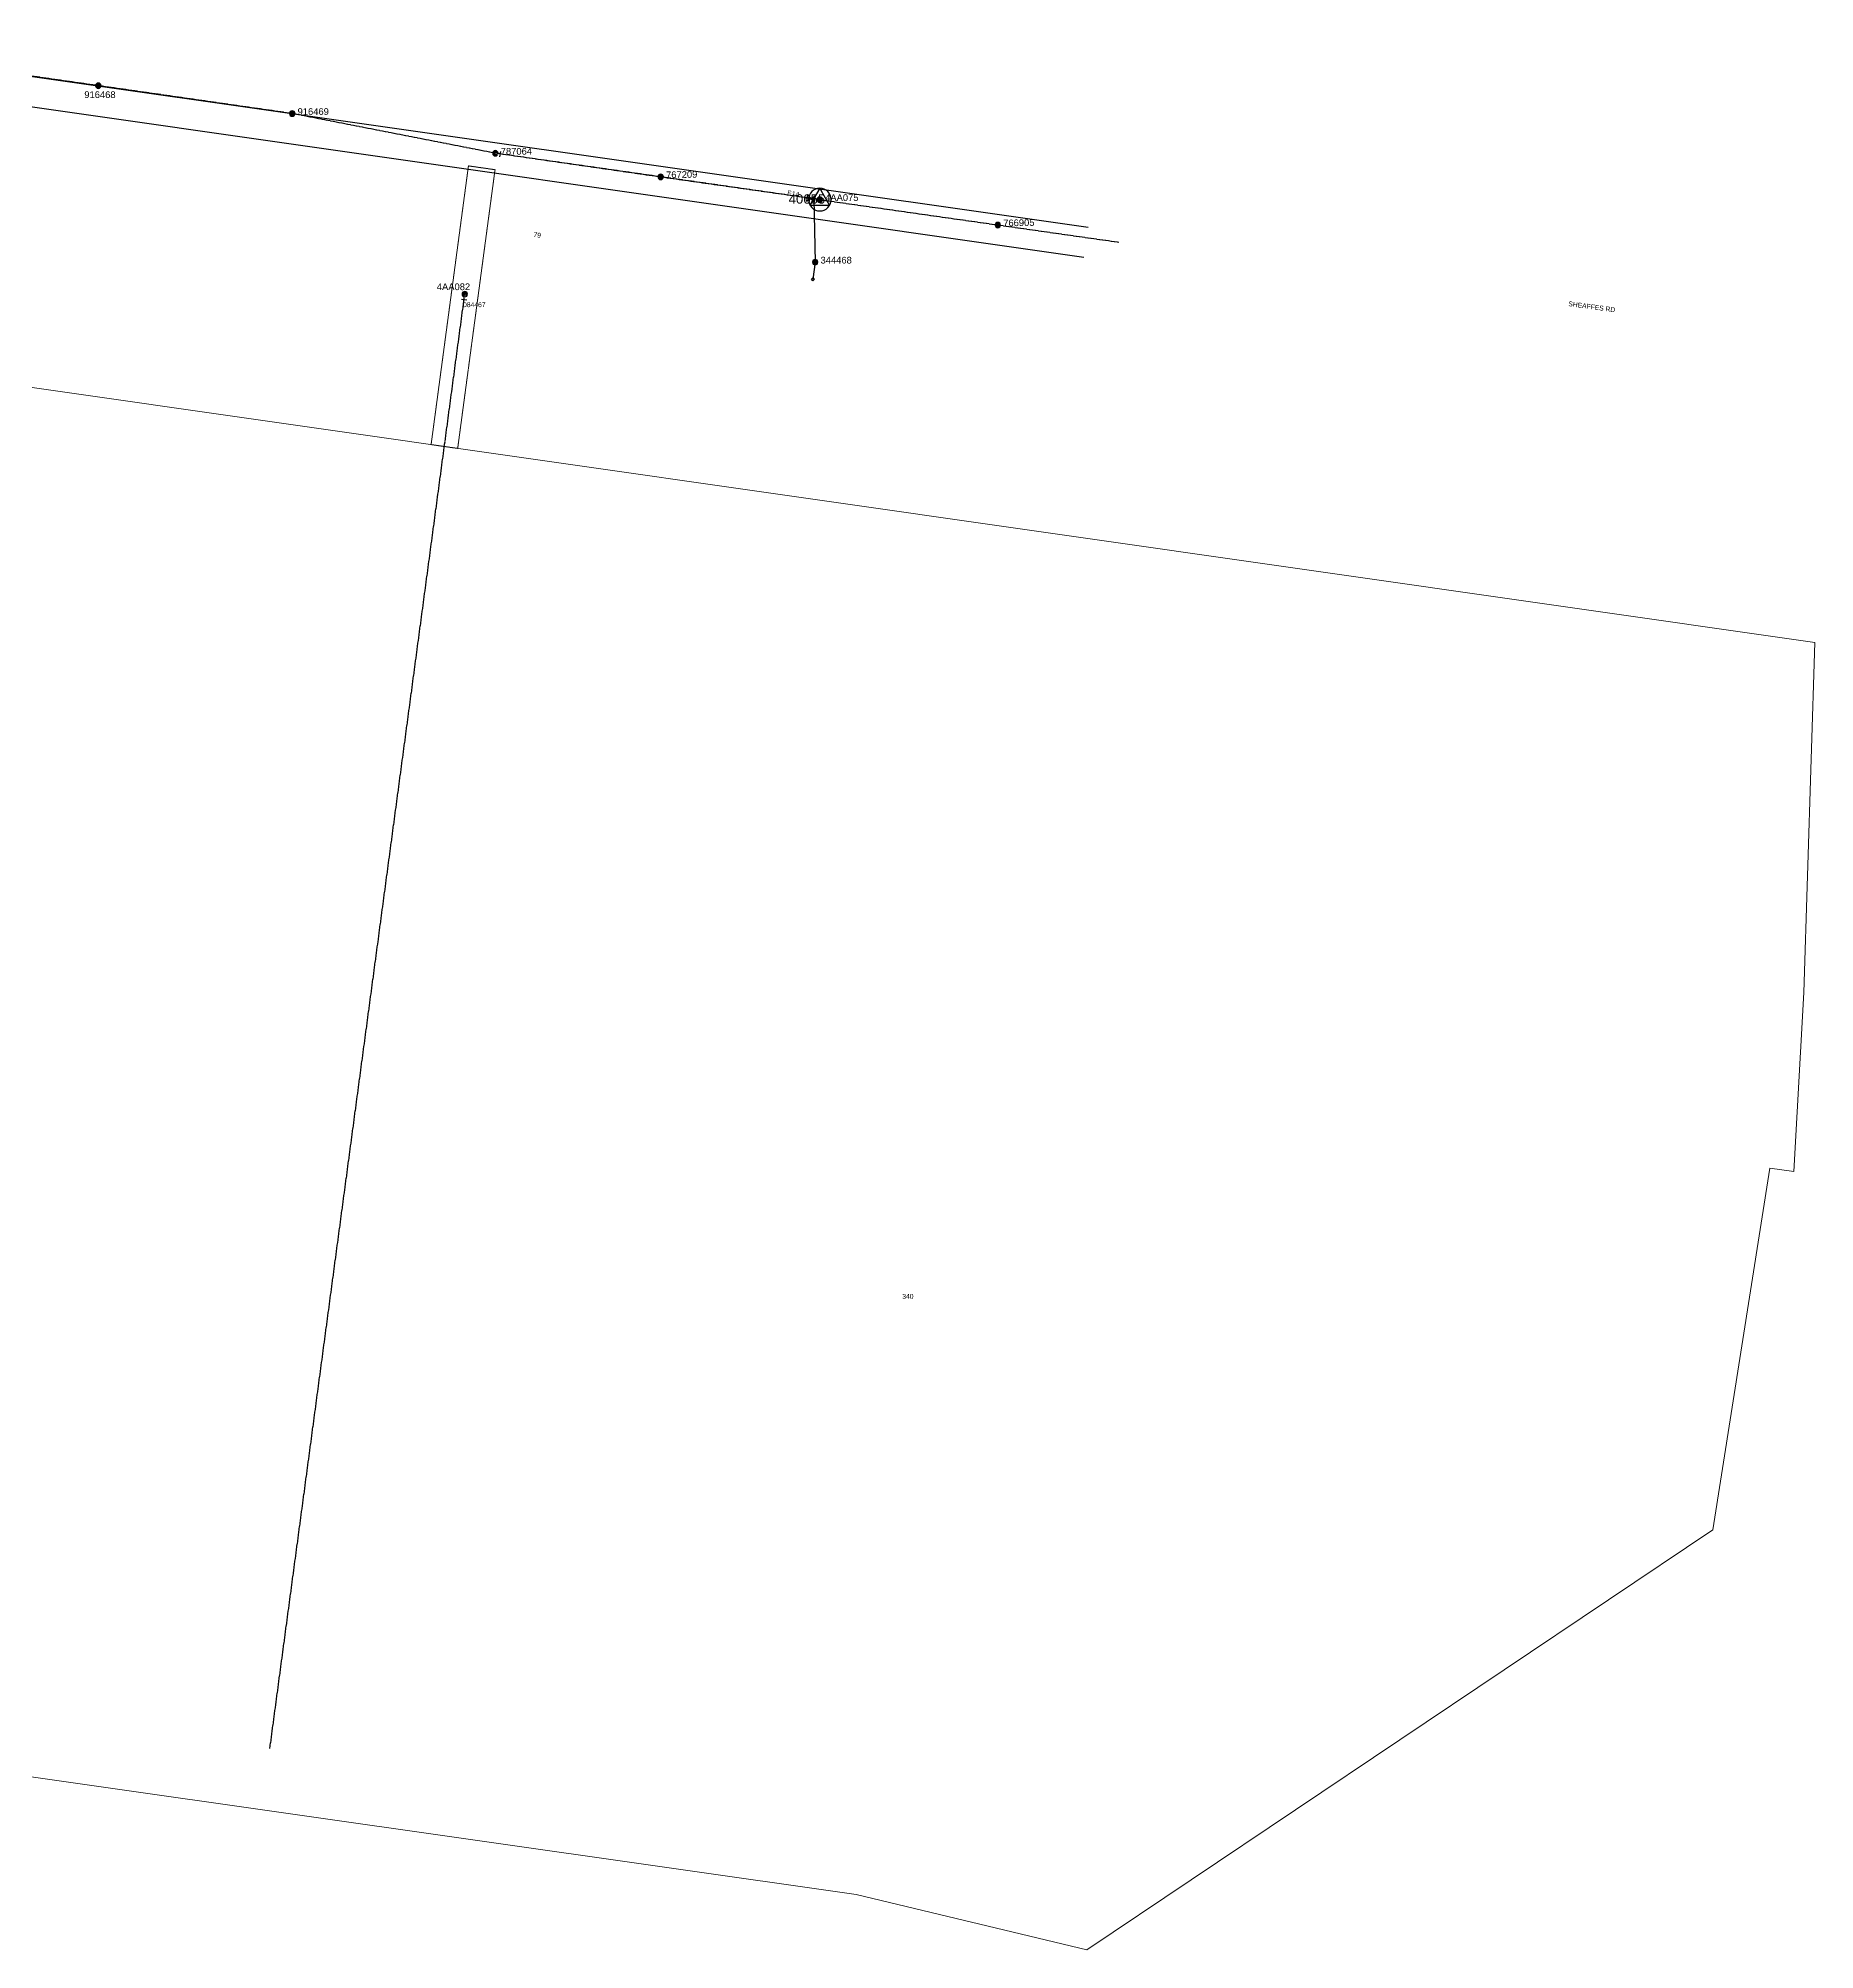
# Model space of a CAD drawing. Header units: metres. Extents: x 294464 to 297376, y 6182000 to 6185311.
# Drawn here: x 296109 to 296771, y 6182615 to 6183327 of the extents above; entities that cross this region are included whole.
import ezdxf
from ezdxf.enums import TextEntityAlignment as Align

# ---------------------------------------------------------------- set-up
doc = ezdxf.new("R2010")
doc.units = ezdxf.units.M
for name, pattern in [('Cable Exist OH', [1, 1, 0]), ('HIDDEN', [0.375, 0.25, -0.125]), ('HIDDEN2', [0.1875, 0.125, -0.0625]), ('IE Trench LV', [6.5, 5, -1.5])]:
    doc.linetypes.add(name, pattern=pattern)
for name, color, linetype in [('_User Miscellaneous2', 7, 'Continuous'), ('Equip_LV_EXT', 7, 'Continuous'), ('Mains_HV_EXT', 7, 'Continuous'), ('Mains_HV_MOD', 3, 'Continuous'), ('Mains_LV_EXT', 5, 'Continuous'), ('Services_SP_EXT', 7, 'Continuous'), ('Sub_SP_TR_HV_LV_EXT', 7, 'Continuous'), ('SupportsOH_SP_TR_HV_LV_SL_EXT', 7, 'Continuous')]:
    doc.layers.add(name, color=color, linetype=linetype)
for name, color, linetype, lineweight in [('Cadastre Land Parcels_SP_EXT', 9, 'Continuous', 5), ('Cadastre Other Property_SP_EXT', 9, 'HIDDEN', 5), ('Cadastre Roads_SP_EXT', 9, 'Continuous', 5)]:
    doc.layers.add(name, color=color, linetype=linetype, lineweight=lineweight)
doc.styles.add('POLE_LABEL', font='arial.ttf')
doc.styles.get("Standard").update_dxf_attribs({"font": 'arial.ttf'})

# ---------------------------------------------------------------- blocks, each defined once
blk = doc.blocks.new('SUB_POLE_EXT')
blk.add_wipeout([(0, 4.22), (0.42, 4.2), (0.83, 4.14), (1.21, 4.05), (1.62, 3.9), (1.99, 3.72), (2.35, 3.51), (2.68, 3.26), (2.99, 2.99), (3.28, 2.66), (3.52, 2.34), (3.76, 1.92), (3.9, 1.62), (4.04, 1.23), (4.18, 0.63), (4.22, 0), (4.18, -0.61), (4.06, -1.15), (3.9, -1.62), (3.58, -2.24), (3.22, -2.73), (2.97, -3.01), (2.68, -3.26), (2.36, -3.5), (2, -3.72), (1.64, -3.89), (1.25, -4.03), (0.82, -4.14), (0.42, -4.2), (0, -4.22), (-0.41, -4.2), (-0.8, -4.15), (-1.21, -4.05), (-1.62, -3.9), (-1.99, -3.73), (-2.35, -3.51), (-2.68, -3.26), (-2.96, -3.02), (-3.23, -2.72), (-3.51, -2.35), (-3.71, -2.01), (-3.91, -1.6), (-4.05, -1.21), (-4.16, -0.76), (-4.22, -0.14), (-4.21, 0.39), (-4.14, 0.83), (-4.03, 1.27), (-3.9, 1.63), (-3.71, 2.02), (-3.5, 2.37), (-3.28, 2.67), (-2.99, 2.99), (-2.68, 3.27), (-2.33, 3.52), (-1.98, 3.73), (-1.63, 3.9), (-1.2, 4.05), (-0.78, 4.15), (-0.4, 4.21)])
blk.add_line((2.16, 0.48), (2.16, 0.48, 0))
blk.add_lwpolyline([(-4.22, 0, 1), (4.22, 0, 1)], format="xyb", close=True)
blk.add_lwpolyline([(2.14, 0.52), (0, 4.22), (-3.66, -2.11), (3.66, -2.11)], close=True)
for tag, height, flags, p in [('STREET_CODE', 0.2, 9, (1.5, 0)), ('ASSET_NUM', 3.5, 8, (2, 2)), ('CONSTRUCTED_VOLTAGE', 0.2, 9, (1.5, -0.2)), ('OPERATING_VOLTAGE', 0.2, 9, (1.5, -0.6)), ('OPERATED_BY', 0.2, 9, (1.5, -0.8)), ('ORIENTATION', 0.2, 9, (1.5, -1.2)), ('OWNED_BY', 0.2, 9, (1.5, -1.4)), ('SECONDARY_VOLTAGE', 0.2, 9, (1.5, -1.6)), ('STATE', 0.2, 9, (1.5, -1.8)), ('SUBSTATION_TYPE', 0.2, 9, (1.5, -2)), ('STREETNAME', 0.2, 9, (1.5, -2.8)), ('SUBURB', 0.2, 9, (1.5, -3)), ('Z', 0.2, 1, (1.5, -3.4)), ('NO_PHASES', 0.2, 9, (1.5, -0.4)), ('MAINTAINED_BY', 0.2, 9, (1.5, -1)), ('USAGE', 0.2, 9, (1.5, -2.2)), ('LEGEND', 0.2, 9, (1.5, -2.4)), ('LOCATION', 0.2, 9, (1.5, -2.6)), ('NOTES', 0.2, 9, (1.5, -3.2))]:
    blk.add_attdef(tag, text='', height=height, dxfattribs=dict(flags=flags)).set_placement(p, align=Align.MIDDLE_LEFT)
blk = doc.blocks.new('LV_OH_LINKS_DISTFUSE_EXT')
for p, q in [((0, 0), (0.96, 0)), ((3.84, 0), (4.8, 0))]:
    blk.add_line(p, q)
blk.add_lwpolyline([(3.84, -1.2), (3.84, 1.2), (0.96, -1.2), (0.96, 1.2)], close=True)
at = {"flags": 9}
for tag, p in [('ACTUAL_STATUS', (0, 0)), ('CONSTRUCTED_VOLTAGE', (0, -0.2)), ('OPERATING_VOLTAGE', (0, -0.6)), ('ORIENTATION', (0, -0.8)), ('OWNED_BY', (0, -1)), ('STATE', (0, -1.2)), ('SWITCH_TYPE', (0, -1.4)), ('NO_PHASES', (0, -0.4)), ('USAGE', (0, -1.6)), ('NOTES', (0, -1.8))]:
    blk.add_attdef(tag, text='', height=0.2, dxfattribs=at).set_placement(p, align=Align.MIDDLE_LEFT)
at = {"flags": 1}
blk.add_attdef('Z', (0, 0), '', height=0.2, dxfattribs=at)
blk = doc.blocks.new('CCP_EXT')
blk.add_wipeout([(0, 0.57), (0.57, 0), (0, -0.57), (-0.57, 0)])
blk.add_lwpolyline([(-0.57, 0), (0, 0.57), (0.57, 0), (0, -0.57), (-0.57, 0)])
at = {"flags": 1}
blk.add_attdef('Z', (0, 0), '', height=0.2, dxfattribs=at)
at = {"flags": 9}
for tag, p in [('CCP_TYPE', (0, 0)), ('CONSTRUCTED_VOLTAGE', (0, -0.2)), ('OPERATING_VOLTAGE', (0, -0.6)), ('ORIENTATION', (0, -0.8)), ('OWNED_BY', (0, -1)), ('STATE', (0, -1.8)), ('NO_PHASES', (0, -0.4)), ('USAGE', (0, -1.2)), ('LEGEND', (0, -1.4)), ('LIFE_SUPPORT', (0, -1.6)), ('NOTES', (0, -2))]:
    blk.add_attdef(tag, text='', height=0.2, dxfattribs=at).set_placement(p, align=Align.MIDDLE_LEFT)
blk = doc.blocks.new('POLE_EXT')
blk.add_hatch(color=256).paths.add_polyline_path([(-1, 0, 1), (1, 0, 1)])
blk.add_lwpolyline([(-1, 0, 1), (1, 0, 1)], format="xyb", close=True)
for tag, height, flags, p in [('pNumber', 2.5, 8, (-17.84, 2.07)), ('OWNED_BY', 0.2, 9, (1.35, -0.4)), ('SPECIAL_USE', 0.2, 9, (1.35, -0.8)), ('STATE', 0.2, 9, (1.35, -1)), ('cLV', 0.2, 9, (1.35, -1.4)), ('hDepth', 0.2, 9, (1.35, -1.6)), ('hDia', 0.2, 9, (1.35, -1.8)), ('cHV', 0.2, 9, (1.35, -2)), ('cLinedev', 0.2, 9, (1.35, -3.4)), ('pExisting', 0.2, 9, (1.35, -3.8)), ('pFooting', 0.2, 9, (1.35, -4.4)), ('pNew', 0.2, 9, (1.35, -4.6)), ('pRelocate', 0.2, 9, (1.35, -5)), ('pRemove', 0.2, 9, (1.35, -5.2)), ('pReplace', 0.2, 9, (1.35, -5.4)), ('pStay', 0.2, 9, (1.35, -5.6)), ('pType', 0.2, 9, (1.35, -5.8)), ('cspan', 0.2, 9, (1.35, -6)), ('STREETNAME', 0.2, 9, (1.35, -6.2)), ('SUBURB', 0.2, 9, (1.35, -6.4)), ('OPERATED_BY', 0.2, 9, (1.36, -7.01)), ('PARENT', 0.2, 9, (1.35, -0.6)), ('USAGE', 0.2, 9, (1.35, -1.2)), ('LBRACKET', 0.2, 9, (1.35, -2.2)), ('LExisting', 0.2, 9, (1.35, -2.4)), ('LANTNUMBER', 0.2, 9, (1.35, -2.6)), ('LOther', 0.2, 9, (1.35, -2.8)), ('LRemove', 0.2, 9, (1.35, -3)), ('LEGEND', 0.2, 9, (1.35, -3.2)), ('LOCATION', 0.2, 9, (1.35, -3.6)), ('PFNUMBER', 0.2, 9, (1.35, -4)), ('NEWPFNUMBER', 0.2, 9, (1.35, -4.2)), ('NOTES', 0.2, 9, (1.35, -6.6)), ('MAINTAINED_BY', 0.2, 9, (1.36, -6.81))]:
    blk.add_attdef(tag, text='', height=height, dxfattribs=dict(flags=flags)).set_placement(p, align=Align.MIDDLE_LEFT)
at = {"style": 'POLE_LABEL'}
for tag, height, flags, p in [('STRUCTURE_PLANT_NUMBER', 0.2, 9, (1.35, 0.03)), ('ASSET_NUM', 2.5, 8, (2, 2)), ('STREET_CODE', 0.2, 9, (1.35, -0.2))]:
    blk.add_attdef(tag, text='', height=height, dxfattribs=dict(at, flags=flags)).set_placement(p, align=Align.MIDDLE_LEFT)
at = {"flags": 1}
blk.add_attdef('Z', (1.35, -7.33), '', height=0.2, dxfattribs=at)
blk = doc.blocks.new('End Shackle_EXT')
blk.add_wipeout([(0, 0.25), (1.81, 0.25), (1.82, -0.25), (0, -0.25)])
blk.add_line((1.81, -1), (1.81, 1))
at = {"flags": 1}
blk.add_attdef('Z', (0, 0), '', height=0.2, dxfattribs=at)
at = {"flags": 9}
for tag, p in [('CONNECTOR_TYPE', (0, 0)), ('CONSTRUCTED_VOLTAGE', (0, -0.2)), ('OPERATING_VOLTAGE', (0, -0.6)), ('ORIENTATION', (0, -0.8)), ('OWNED_BY', (0, -1)), ('STATE', (0, -1.2)), ('NO_PHASES', (0, -0.4)), ('USAGE', (0, -1.4)), ('NOTES', (0, -1.6))]:
    blk.add_attdef(tag, text='', height=0.2, dxfattribs=at).set_placement(p, align=Align.MIDDLE_LEFT)
blk = doc.blocks.new('A$C3DA9484B')
at = {"layer": '_User Miscellaneous2', "linetype": 'Continuous'}
blk.add_line((779.77, -125.87), (1272.62, -196.32), dxfattribs=at)
at = {"layer": '_User Miscellaneous2'}
blk.add_line((778.87, -137.08), (1271.03, -207.44), dxfattribs=at)

msp = doc.modelspace()

# ---------------------------------------------------------------- linework, layer by layer
at = {"layer": 'Cadastre Land Parcels_SP_EXT', "linetype": 'Continuous'}
msp.add_lwpolyline([(295847.03403, 6182716.37897), (296414.08696, 6182635.445), (296500.13503, 6182614.87604), (296733.29702, 6182771.32398), (296754.54896, 6182906.11602), (296763.53998, 6182904.84597), (296767.22204, 6182971.56802), (296771.30698, 6183102.02796), (295913.39798, 6183224.67904), (295848.45601, 6182727.27197), (295847.03403, 6182716.37897)], close=True, dxfattribs=at)
at = {"layer": 'Cadastre Other Property_SP_EXT', "linetype": 'HIDDEN2'}
msp.add_lwpolyline([(296255.75866, 6183175.74138), (296265.65998, 6183174.32563), (296279.57608, 6183278.18159), (296269.67443, 6183279.59485), (296255.75866, 6183175.74138)], close=True, dxfattribs=at)

# ---------------------------------------------------------------- block references
at = {"layer": 'Services_SP_EXT'}
msp.add_blockref('CCP_EXT', (296398.02098, 6183237.32588), dxfattribs=at)
at = {"layer": 'Sub_SP_TR_HV_LV_EXT'}
ref = msp.add_blockref('SUB_POLE_EXT', (296400.57756, 6183267.02758), dxfattribs=at)
ref.add_attrib('ASSET_NUM', '40655', dxfattribs={"layer": '0', "height": 3.5}).set_placement((296402.57756, 6183267.27758), align=Align.MIDDLE_RIGHT)
at = {"layer": 'SupportsOH_SP_TR_HV_LV_SL_EXT'}
ref = msp.add_blockref('POLE_EXT', (296131.75595, 6183309.48253), dxfattribs=at)
ref.add_attrib('ASSET_NUM', '916468', dxfattribs={"layer": '0', "height": 2.5, "style": 'POLE_LABEL'}).set_placement((296126.53972, 6183306.12897), align=Align.MIDDLE_LEFT)
ref = msp.add_blockref('POLE_EXT', (296204.0121, 6183299.09501), dxfattribs=at)
ref.add_attrib('ASSET_NUM', '916469', dxfattribs={"layer": '0', "height": 2.5, "style": 'POLE_LABEL'}).set_placement((296206.0121, 6183299.84501), align=Align.MIDDLE_LEFT)
ref = msp.add_blockref('POLE_EXT', (296279.7033, 6183284.28851), dxfattribs=at)
ref.add_attrib('ASSET_NUM', '787064', dxfattribs={"layer": '0', "height": 2.5, "style": 'POLE_LABEL'}).set_placement((296281.7033, 6183285.03851), align=Align.MIDDLE_LEFT)
ref = msp.add_blockref('POLE_EXT', (296341.30505, 6183275.50128), dxfattribs=at)
ref.add_attrib('ASSET_NUM', '767209', dxfattribs={"layer": '0', "height": 2.5, "rotation": 1.00000007, "style": 'POLE_LABEL'}).set_placement((296343.30505, 6183276.25128), align=Align.MIDDLE_LEFT)
ref = msp.add_blockref('POLE_EXT', (296466.9258, 6183257.56026), dxfattribs=at)
ref.add_attrib('ASSET_NUM', '766905', dxfattribs={"layer": '0', "height": 2.5, "rotation": 1.00000007, "style": 'POLE_LABEL'}).set_placement((296468.9258, 6183258.31026), align=Align.MIDDLE_LEFT)
ref = msp.add_blockref('POLE_EXT', (296398.85867, 6183243.71537), dxfattribs=at)
ref.add_attrib('ASSET_NUM', '344468', dxfattribs={"layer": '0', "height": 2.5, "style": 'POLE_LABEL'}).set_placement((296400.85867, 6183244.46537), align=Align.MIDDLE_LEFT)
ref = msp.add_blockref('POLE_EXT', (296268.30603, 6183231.79598), dxfattribs=at)
ref.add_attrib('ASSET_NUM', '4AA082', dxfattribs={"layer": '0', "height": 2.5, "style": 'POLE_LABEL'}).set_placement((296270.30603, 6183232.54598), align=Align.BOTTOM_RIGHT)

# ---------------------------------------------------------------- texts
at = {"layer": 'Cadastre Land Parcels_SP_EXT'}
msp.add_text('79', height=1.8, rotation=351.877411, dxfattribs=at).set_placement((296293.78818, 6183253.15502))
msp.add_text('340', height=1.8, dxfattribs=at).set_placement((296431.30249, 6182857.45327))
at = {"layer": 'Cadastre Other Property_SP_EXT'}
msp.add_text('084467', height=1.8, dxfattribs=at).set_placement((296267.66738, 6183226.96026))
at = {"layer": 'Cadastre Roads_SP_EXT'}
msp.add_text('SHEAFFES RD', height=1.8, rotation=352.237434, dxfattribs=at).set_placement((296679.39628, 6183227.38394))

# ---------------------------------------------------------------- next in the draw order: linework, layer by layer
at = {"layer": 'Mains_HV_EXT', "linetype": 'Cable Exist OH'}
msp.add_lwpolyline([(296400.5776, 6183267.0276), (296466.8127, 6183257.62463), (296512.06462, 6183251.18142)], dxfattribs=at)
at = {"layer": 'Services_SP_EXT'}
msp.add_lwpolyline([(296398.41519, 6183267.321), (296398.85862, 6183243.71537), (296398.02102, 6183237.32585)], dxfattribs=at)

# ---------------------------------------------------------------- next in the draw order: block references
at = {"layer": 'Equip_LV_EXT', "rotation": 172.2005884804268}
msp.add_blockref('LV_OH_LINKS_DISTFUSE_EXT', (296399.6098, 6183267.15027), dxfattribs=at)
at = {"layer": 'Mains_HV_EXT', "rotation": 262.3682541452227}
msp.add_blockref('End Shackle_EXT', (296268.2788, 6183231.59324), dxfattribs=at)
at = {"layer": 'Mains_LV_EXT', "rotation": 350.7284697815649}
msp.add_blockref('End Shackle_EXT', (296279.73084, 6183284.30415), dxfattribs=at)
at = {"layer": 'SupportsOH_SP_TR_HV_LV_SL_EXT'}
ref = msp.add_blockref('POLE_EXT', (296400.57752, 6183267.02753), dxfattribs=at)
ref.add_attrib('ASSET_NUM', '4AA075', dxfattribs={"layer": '0', "height": 2.5, "style": 'POLE_LABEL'}).set_placement((296402.57752, 6183267.77753), align=Align.MIDDLE_LEFT)

# ---------------------------------------------------------------- next in the draw order: texts
at = {"layer": 'Mains_LV_EXT'}
msp.add_text('E14', height=1.8, rotation=350.72849952, dxfattribs=at).set_placement((296388.36201, 6183268.72704))

# ---------------------------------------------------------------- next in the draw order: linework, layer by layer
at = {"layer": 'Mains_HV_EXT', "linetype": 'Cable Exist OH'}
msp.add_lwpolyline([(296195.69002, 6182689.85503), (296235.97403, 6182990.49899), (296268.27882, 6183231.59321)], dxfattribs=at)
at = {"layer": 'Mains_HV_MOD', "color": 0, "linetype": 'Cable Exist OH'}
msp.add_lwpolyline([(296400.57751, 6183267.02751), (296341.30497, 6183275.50131), (296279.70329, 6183284.2885), (296204.0121, 6183299.09497), (296131.75599, 6183309.48255), (296059.49278, 6183319.81057), (295992.29176, 6183319.2305)], dxfattribs=at)
at = {"layer": 'Mains_LV_EXT', "linetype": 'Cable Exist OH'}
msp.add_lwpolyline([(296400.40351, 6183267.03677), (296341.33191, 6183275.41406), (296279.73081, 6183284.3041)], dxfattribs=at)

# ---------------------------------------------------------------- next in the draw order: block references
at = {"layer": '_User Miscellaneous2', "linetype": 'IE Trench LV'}
msp.add_blockref('A$C3DA9484B', (295227.9056, 6183453.03057), dxfattribs=at)

doc.saveas('drawing.dxf')
